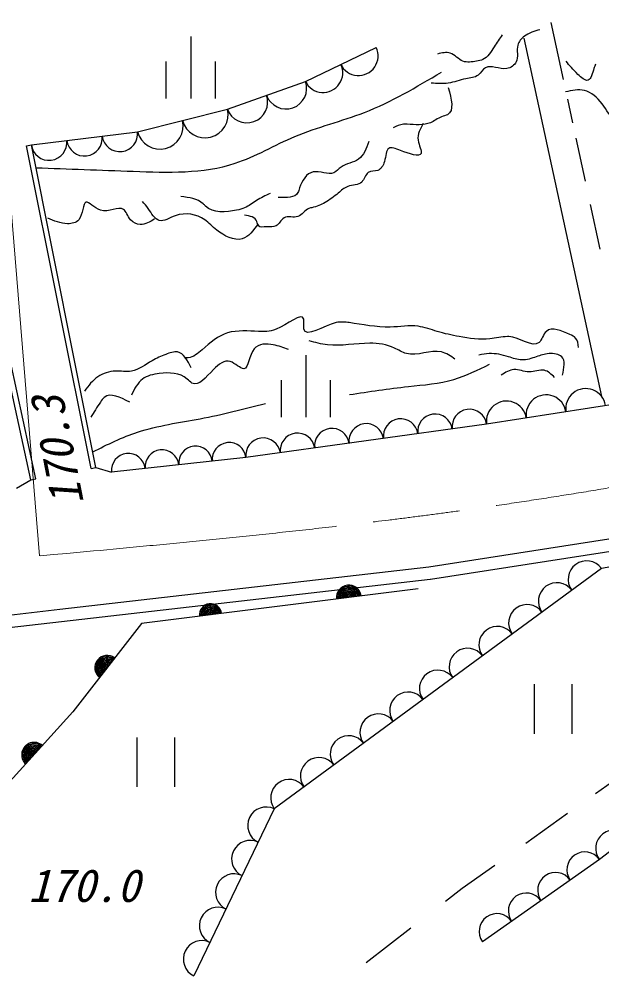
# Model space of a CAD drawing. Units: millimetres, scale not verified. Extents: x 40000 to 680000, y 20000 to 380000.
# Drawn here: x 511289 to 534786, y 234094 to 272686 of the extents above; entities that cross this region are included whole.
import ezdxf
from ezdxf.enums import TextEntityAlignment as Align

# ---------------------------------------------------------------- set-up
doc = ezdxf.new("R2010")
doc.units = ezdxf.units.MM
doc.header["$LTSCALE"] = 1000
doc.linetypes.add('CHAIN', pattern=[18.5, 12, -1.5, 3.5, -1.5])
for name, color, linetype, lineweight in [('M-BGD', 7, 'Continuous', 25), ('M-BMK', 2, 'CHAIN', 13), ('M-STR-HTXT', 7, 'Continuous', 13)]:
    doc.layers.add(name, color=color, linetype=linetype, lineweight=lineweight)
doc.styles.add('ＭＳ ゴシック', font='')
doc.styles.get('ＭＳ ゴシック').set_extended_font_data('MS Gothic')

msp = doc.modelspace()

# ---------------------------------------------------------------- linework, layer by layer
at = {"layer": 'M-BGD'}
for p, q in [((533237, 270246), (532739, 272547)), ((518207, 271981), (518207, 269481)), ((534780, 257462), (531654, 271920)), ((522835, 270176), (525686, 271544)), ((517207, 270981), (517207, 269481)), ((519207, 269481), (519207, 270981)), ((519689, 269058), (522835, 270176)), ((533612, 268507), (533408, 269454)), ((516063, 268146), (519689, 269058)), ((511783, 267620), (516063, 268146)), ((534123, 266145), (533747, 267887)), ((511586, 267581), (511783, 267620)), ((514192, 254555), (511586, 267581)), ((514388, 254594), (511783, 267620)), ((511766, 254100), (508861, 267377)), ((511962, 254142), (509056, 267420)), ((534715, 263407), (534325, 265210)), ((522850, 259126), (522850, 256626)), ((521850, 258126), (521850, 256626)), ((523850, 256626), (523850, 258126)), ((538131, 257600), (530140, 256345)), ((530140, 256345), (520435, 254998)), ((520435, 254998), (515015, 254416)), ((514192, 254555), (514388, 254594)), ((514388, 254594), (515015, 254416)), ((511186, 253765), (511766, 254100)), ((511766, 254100), (511962, 254142)), ((527805, 250590), (539505, 252418)), ((527882, 250096), (539590, 251925)), ((542045, 251856), (534771, 250531)), ((512934, 248890), (527805, 250590)), ((534771, 250531), (521576, 240832)), ((512992, 248394), (527862, 250093)), ((527375, 249712), (516219, 248303)), ((505484, 248012), (512934, 248890)), ((505537, 247515), (512992, 248394)), ((516219, 248303), (513458, 244738)), ((532076, 243863), (532076, 245863)), ((533576, 245863), (533576, 243863)), ((513458, 244738), (510324, 241287)), ((541744, 244183), (534689, 238788)), ((516047, 241715), (516047, 243715)), ((517547, 243715), (517547, 241715)), ((536647, 242943), (534525, 241433)), ((521576, 240832), (518334, 234094)), ((533406, 240638), (531716, 239435)), ((530466, 238546), (529158, 237615)), ((534689, 238788), (529968, 235468)), ((529158, 237615), (528480, 237092)), ((527087, 236014), (525277, 234614))]:
    msp.add_line(p, q, dxfattribs=at)
for centre, radius, start, end in [((524973, 271202), 790, 205.641, 25.641), ((523548, 270518), 790, 205.641, 25.641), ((522049, 269896), 835, 199.5486, 19.5485), ((520475, 269338), 835, 199.5486, 19.5485), ((518782, 268830), 935, 194.121, 14.121), ((516969, 268374), 935, 194.121, 14.121), ((513923, 267883), 719, 187.008, 7.008), ((515349, 268059), 719, 187.008, 7.008), ((512496, 267708), 719, 187.008, 7.008), ((532537, 256721), 809, 8.9275, 188.9275), ((534136, 256973), 809, 8.9275, 188.9275), ((530939, 256470), 809, 8.9275, 188.9275), ((528060, 256056), 700, 7.9022, 187.9022), ((529447, 256249), 700, 7.9022, 187.9022), ((525287, 255671), 700, 7.9022, 187.9022), ((526674, 255864), 700, 7.9022, 187.9022), ((522514, 255286), 700, 7.9022, 187.9022), ((523901, 255479), 700, 7.9022, 187.9022), ((519757, 254925), 681, 6.1269, 186.1269), ((521128, 255094), 700, 7.9022, 187.9022), ((515693, 254489), 681, 6.1269, 186.1269), ((517048, 254634), 681, 6.1269, 186.1269), ((518402, 254780), 681, 6.1269, 186.1269), ((534171, 250090), 744, 36.3175, 216.3175), ((524586, 249360), 500, 7.1977, 187.1977), ((524586, 249360), 500, 7.1977, 187.1977), ((524586, 249360), 450, 7.1977, 187.1977), ((524586, 249360), 400, 7.1977, 187.1977), ((524586, 249360), 350, 7.1977, 187.1977), ((532972, 249208), 744, 36.3175, 216.3175), ((524586, 249360), 300, 7.1977, 187.1977), ((524586, 249360), 250, 7.1977, 187.1977), ((524586, 249360), 200, 7.1977, 187.1977), ((524586, 249360), 150, 7.1977, 187.1977), ((524586, 249360), 100, 7.1977, 187.1977), ((524586, 249360), 50, 7.1977, 187.1977), ((519008, 248656), 450, 7.1977, 187.1977), ((519008, 248656), 400, 7.1977, 187.1977), ((519008, 248656), 350, 7.1977, 187.1977), ((519008, 248656), 300, 7.1977, 187.1977), ((531772, 248327), 744, 36.3175, 216.3175), ((519008, 248656), 250, 7.1977, 187.1977), ((519008, 248656), 200, 7.1977, 187.1977), ((519008, 248656), 150, 7.1977, 187.1977), ((519008, 248656), 100, 7.1977, 187.1977), ((519008, 248656), 50, 7.1977, 187.1977), ((530573, 247445), 744, 36.3175, 216.3175), ((514838, 246521), 500, 52.2532, 232.2532), ((514838, 246521), 500, 52.2532, 232.2532), ((529373, 246563), 744, 36.3175, 216.3175), ((514838, 246521), 450, 52.2532, 232.2532), ((514838, 246521), 400, 52.2532, 232.2532), ((514838, 246521), 350, 52.2532, 232.2532), ((514838, 246521), 300, 52.2532, 232.2532), ((514838, 246521), 250, 52.2532, 232.2532), ((514838, 246521), 200, 52.2532, 232.2532), ((514838, 246521), 150, 52.2532, 232.2532), ((514838, 246521), 100, 52.2532, 232.2532), ((514838, 246521), 50, 52.2532, 232.2532), ((528174, 245682), 744, 36.3175, 216.3175), ((526974, 244800), 744, 36.3175, 216.3175), ((525775, 243918), 744, 36.3175, 216.3175), ((524575, 243037), 744, 36.3175, 216.3175), ((511891, 243013), 500, 47.7501, 227.7501), ((511891, 243013), 500, 47.7501, 227.7501), ((511891, 243013), 450, 47.7501, 227.7501), ((511891, 243013), 400, 47.7501, 227.7501), ((511891, 243013), 350, 47.7501, 227.7501), ((511891, 243013), 300, 47.7501, 227.7501), ((511891, 243013), 250, 47.7501, 227.7501), ((511891, 243013), 200, 47.7501, 227.7501), ((511891, 243013), 150, 47.7501, 227.7501), ((511891, 243013), 100, 47.7501, 227.7501), ((511891, 243013), 50, 47.7501, 227.7501), ((523376, 242155), 744, 36.3175, 216.3175), ((522176, 241273), 744, 36.3175, 216.3175), ((521252, 240158), 748, 64.3045, 244.3045), ((535277, 239237), 740, 37.4054, 217.4054), ((520604, 238811), 748, 64.3045, 244.3045), ((534099, 238373), 721, 35.1186, 215.1186), ((519955, 237463), 748, 64.3045, 244.3045), ((532919, 237543), 721, 35.1186, 215.1186), ((531738, 236713), 721, 35.1186, 215.1186), ((519307, 236115), 748, 64.3045, 244.3045), ((530558, 235883), 721, 35.1186, 215.1186), ((518658, 234768), 748, 64.3045, 244.3045)]:
    msp.add_arc(centre, radius, start, end, dxfattribs=at)
for points, knots in [([(532282, 272259), (532063, 272195), (531845, 272131), (531661, 271993), (531541, 271903), (531435, 271781), (531395, 271639), (531335, 271421), (531431, 271157), (531336, 270959), (531272, 270824), (531117, 270720), (530952, 270694), (530650, 270645), (530314, 270856), (530096, 270723), (529989, 270658), (529910, 270512), (529800, 270428), (529662, 270322), (529475, 270313), (529298, 270280), (529051, 270233), (528826, 270139), (528589, 270103), (528369, 270069), (528139, 270086), (527910, 270103)], [0, 0, 0, 0, 1, 1, 1, 2, 2, 2, 3, 3, 3, 4, 4, 4, 5, 5, 5, 6, 6, 6, 7, 7, 7, 8, 8, 8, 9, 9, 9, 9]), ([(530760, 272050), (530653, 271895), (530545, 271739), (530439, 271568), (530313, 271367), (530189, 271143), (529989, 271054), (529911, 271019), (529822, 271005), (529732, 270990), (529545, 270959), (529351, 270926), (529185, 270990), (529002, 271061), (528853, 271251), (528671, 271311), (528516, 271363), (528336, 271321), (528157, 271279)], [0, 0, 0, 0, 1, 1, 1, 2, 2, 2, 3, 3, 3, 4, 4, 4, 5, 5, 5, 6, 6, 6, 6]), ([(534527, 270871), (534507, 270815), (534488, 270758), (534468, 270694), (534412, 270510), (534355, 270258), (534231, 270221), (534120, 270187), (533954, 270328), (533818, 270457), (533615, 270651), (533480, 270820), (533345, 270989)], [0, 0, 0, 0, 1, 1, 1, 2, 2, 2, 3, 3, 3, 4, 4, 4, 4]), ([(511968, 266693), (513265, 266644), (514562, 266595), (515888, 266547), (517281, 266497), (518706, 266448), (519994, 266871), (520822, 267143), (521593, 267609), (522408, 267952), (523325, 268337), (524298, 268567), (525218, 268925), (526300, 269346), (527308, 269946), (528316, 270546)], [0, 0, 0, 0, 1, 1, 1, 2, 2, 2, 3, 3, 3, 4, 4, 4, 5, 5, 5, 5]), ([(528589, 269925), (528718, 269458), (528847, 268991), (528559, 268832), (528493, 268796), (528404, 268776), (528323, 268744), (528162, 268680), (528029, 268571), (527880, 268507), (527598, 268388), (527255, 268432), (526935, 268448), (526885, 268451), (526835, 268453), (526787, 268448), (526643, 268435), (526508, 268368), (526373, 268301)], [0, 0, 0, 0, 1, 1, 1, 2, 2, 2, 3, 3, 3, 4, 4, 4, 5, 5, 5, 6, 6, 6, 6]), ([(537097, 269305), (536995, 268985), (536894, 268666), (536654, 268537), (536524, 268467), (536353, 268454), (536181, 268448), (535881, 268439), (535575, 268456), (535354, 268596), (535122, 268743), (534983, 269026), (534793, 269276), (534602, 269526), (534359, 269742), (534084, 269807), (533844, 269864), (533580, 269806), (533316, 269748)], [0, 0, 0, 0, 1, 1, 1, 2, 2, 2, 3, 3, 3, 4, 4, 4, 5, 5, 5, 6, 6, 6, 6]), ([(527585, 268478), (527462, 268268), (527340, 268059), (527378, 267798), (527407, 267599), (527531, 267369), (527496, 267267), (527443, 267110), (527018, 267252), (526669, 267385), (526468, 267461), (526292, 267534), (526196, 267474), (526084, 267403), (526079, 267151), (526019, 266942), (525971, 266777), (525888, 266639), (525753, 266587), (525633, 266542), (525471, 266564), (525369, 266499), (525248, 266421), (525209, 266219), (525103, 266115), (524970, 265983), (524730, 266005), (524542, 265937), (524393, 265884), (524277, 265775), (524158, 265671), (523990, 265527), (523816, 265394), (523626, 265287), (523460, 265194), (523282, 265121), (523094, 265081), (523054, 265072), (523014, 265065), (522976, 265051), (522807, 264988), (522700, 264786), (522533, 264726), (522362, 264665), (522128, 264755), (521972, 264667), (521844, 264596), (521768, 264407), (521647, 264342), (521545, 264288), (521413, 264320), (521263, 264313), (521135, 264306), (520995, 264271), (520938, 264342), (520905, 264383), (520900, 264459), (520879, 264519), (520813, 264703), (520595, 264744), (520376, 264785)], [0, 0, 0, 0, 1, 1, 1, 2, 2, 2, 3, 3, 3, 4, 4, 4, 5, 5, 5, 6, 6, 6, 7, 7, 7, 8, 8, 8, 9, 9, 9, 10, 10, 10, 11, 11, 11, 12, 12, 12, 13, 13, 13, 14, 14, 14, 15, 15, 15, 16, 16, 16, 17, 17, 17, 18, 18, 18, 19, 19, 19, 20, 20, 20, 20]), ([(525393, 267744), (525289, 267465), (525185, 267185), (524975, 267037), (524777, 266896), (524484, 266873), (524268, 266716), (524167, 266641), (524082, 266537), (523979, 266491), (523743, 266384), (523407, 266575), (523143, 266523), (522877, 266470), (522684, 266169), (522597, 265880), (522576, 265810), (522561, 265742), (522533, 265687), (522417, 265466), (522073, 265480), (521729, 265494)], [0, 0, 0, 0, 1, 1, 1, 2, 2, 2, 3, 3, 3, 4, 4, 4, 5, 5, 5, 6, 6, 6, 7, 7, 7, 7]), ([(521408, 265655), (521223, 265565), (521038, 265475), (520862, 265366), (520702, 265266), (520549, 265150), (520380, 265077), (520279, 265033), (520172, 265004), (520058, 264980), (519631, 264889), (519111, 264855), (518805, 265141), (518772, 265172), (518741, 265206), (518709, 265237), (518481, 265452), (518145, 265489), (517809, 265526)], [0, 0, 0, 0, 1, 1, 1, 2, 2, 2, 3, 3, 3, 4, 4, 4, 5, 5, 5, 6, 6, 6, 6]), ([(516748, 264627), (516559, 264509), (516370, 264391), (516170, 264402), (516030, 264409), (515885, 264478), (515784, 264594), (515665, 264732), (515606, 264935), (515495, 265012), (515290, 265154), (514905, 264869), (514563, 264980), (514320, 265059), (514098, 265337), (513984, 265301), (513853, 265261), (513865, 264803), (513695, 264594), (513589, 264464), (513411, 264432), (513245, 264434), (512955, 264438), (512698, 264548), (512442, 264659)], [0, 0, 0, 0, 1, 1, 1, 2, 2, 2, 3, 3, 3, 4, 4, 4, 5, 5, 5, 6, 6, 6, 7, 7, 7, 8, 8, 8, 8]), ([(520926, 264434), (520733, 264166), (520541, 263897), (520283, 263823), (519967, 263732), (519554, 263934), (519255, 264177), (519080, 264319), (518944, 264476), (518773, 264594), (518451, 264817), (518003, 264904), (517584, 264755), (517349, 264672), (517123, 264515), (516941, 264562), (516762, 264609), (516626, 264852), (516491, 265044), (516416, 265151), (516341, 265242), (516266, 265334)], [0, 0, 0, 0, 1, 1, 1, 2, 2, 2, 3, 3, 3, 4, 4, 4, 5, 5, 5, 6, 6, 6, 7, 7, 7, 7]), ([(533847, 259438), (533829, 259583), (533810, 259729), (533729, 259822), (533673, 259887), (533587, 259927), (533493, 259970), (533172, 260115), (532764, 260289), (532548, 260088), (532426, 259976), (532365, 259746), (532252, 259645), (531991, 259410), (531456, 259865), (531041, 259881), (531021, 259882), (531001, 259882), (530982, 259881), (530745, 259874), (530510, 259817), (530273, 259793), (529860, 259750), (529442, 259807), (529032, 259881), (528733, 259936), (528438, 260000), (528146, 260088), (527891, 260165), (527637, 260260), (527378, 260295), (527012, 260345), (526635, 260275), (526255, 260265), (525693, 260251), (525126, 260366), (524601, 260443), (524433, 260467), (524270, 260487), (524069, 260443), (523569, 260331), (522837, 259813), (522769, 260177), (522748, 260290), (522791, 260489), (522769, 260590), (522706, 260884), (522096, 260362), (521647, 260177), (521378, 260066), (521167, 260075), (520938, 260088), (520539, 260111), (520084, 260148), (519697, 260029), (519312, 259910), (518994, 259637), (518663, 259350), (518490, 259199), (518313, 259045), (518102, 259025), (518054, 259020), (518004, 259022), (517954, 259025)], [0, 0, 0, 0, 1, 1, 1, 2, 2, 2, 3, 3, 3, 4, 4, 4, 5, 5, 5, 6, 6, 6, 7, 7, 7, 8, 8, 8, 9, 9, 9, 10, 10, 10, 11, 11, 11, 12, 12, 12, 13, 13, 13, 14, 14, 14, 15, 15, 15, 16, 16, 16, 17, 17, 17, 18, 18, 18, 19, 19, 19, 20, 20, 20, 21, 21, 21, 21]), ([(522147, 259356), (521953, 259431), (521760, 259506), (521537, 259549), (521262, 259601), (520943, 259605), (520765, 259388), (520561, 259139), (520542, 258599), (520348, 258585), (520215, 258575), (520000, 258811), (519801, 258874), (519561, 258950), (519345, 258774), (519126, 258553), (518826, 258249), (518521, 257859), (518259, 258006), (518194, 258042), (518133, 258110), (518066, 258167), (517760, 258426), (517343, 258443), (516941, 258392), (516692, 258361), (516448, 258303), (516266, 258167), (516066, 258017), (515941, 257771), (515816, 257524)], [0, 0, 0, 0, 1, 1, 1, 2, 2, 2, 3, 3, 3, 4, 4, 4, 5, 5, 5, 6, 6, 6, 7, 7, 7, 8, 8, 8, 9, 9, 9, 10, 10, 10, 10]), ([(528864, 258970), (528687, 259092), (528511, 259214), (528318, 259260), (527875, 259365), (527345, 259075), (526904, 259195), (526738, 259241), (526584, 259344), (526421, 259420), (526111, 259566), (525767, 259613), (525425, 259613), (524850, 259614), (524281, 259485), (523722, 259549), (523474, 259577), (523228, 259643), (522983, 259710)], [0, 0, 0, 0, 1, 1, 1, 2, 2, 2, 3, 3, 3, 4, 4, 4, 5, 5, 5, 6, 6, 6, 6]), ([(518226, 258617), (518077, 258916), (517927, 259215), (517680, 259260), (517536, 259286), (517359, 259225), (517198, 259163), (517000, 259087), (516826, 259008), (516652, 258906), (516383, 258749), (516114, 258538), (515816, 258488), (515611, 258454), (515392, 258497), (515173, 258488), (514921, 258479), (514670, 258401), (514466, 258263), (514248, 258116), (514084, 257901), (513920, 257685)], [0, 0, 0, 0, 1, 1, 1, 2, 2, 2, 3, 3, 3, 4, 4, 4, 5, 5, 5, 6, 6, 6, 7, 7, 7, 7]), ([(533202, 258328), (533262, 258622), (533322, 258917), (533170, 259067), (533062, 259174), (532844, 259208), (532656, 259195), (532468, 259183), (532309, 259126), (532142, 259067), (531955, 259001), (531757, 258934), (531563, 258938), (531380, 258942), (531200, 259009), (531017, 259067), (530763, 259147), (530504, 259208), (530246, 259195), (530106, 259188), (529967, 259160), (529828, 259131)], [0, 0, 0, 0, 1, 1, 1, 2, 2, 2, 3, 3, 3, 4, 4, 4, 5, 5, 5, 6, 6, 6, 7, 7, 7, 7]), ([(524605, 257541), (525394, 257660), (526183, 257779), (526983, 257866), (527603, 257933), (528229, 257981), (528820, 258154), (529317, 258299), (529789, 258533), (530261, 258766)], [0, 0, 0, 0, 1, 1, 1, 2, 2, 2, 3, 3, 3, 3]), ([(532881, 258231), (532749, 258360), (532617, 258489), (532463, 258521), (532278, 258559), (532062, 258455), (531853, 258456), (531642, 258457), (531437, 258564), (531242, 258553), (531065, 258542), (530897, 258435), (530728, 258328)], [0, 0, 0, 0, 1, 1, 1, 2, 2, 2, 3, 3, 3, 4, 4, 4, 4]), ([(515752, 257235), (515362, 257434), (514973, 257632), (514724, 257428), (514664, 257379), (514612, 257307), (514563, 257235), (514421, 257029), (514299, 256827), (514177, 256624)], [0, 0, 0, 0, 1, 1, 1, 2, 2, 2, 3, 3, 3, 3]), ([(514260, 255235), (514853, 255529), (515446, 255824), (516068, 256028), (516880, 256295), (517742, 256408), (518590, 256569), (519477, 256737), (520348, 256959), (521219, 257181)], [0, 0, 0, 0, 1, 1, 1, 2, 2, 2, 3, 3, 3, 3])]:
    msp.add_open_spline(points, degree=3, knots=knots, dxfattribs=at)
at = {"layer": 'M-BMK'}
msp.add_line((498878, 249730), (512140, 251035), dxfattribs=at)
msp.add_open_spline([(512140, 251035), (517854, 251562), (523568, 252090), (529247, 252881), (533521, 253476), (537776, 254220), (542018, 255029), (546420, 255869), (550809, 256780), (555147, 257894), (558842, 258842), (562499, 259938), (566128, 261117), (567968, 261714), (569800, 262332), (571633, 262951)], degree=3, knots=[0, 0, 0, 0, 1, 1, 1, 2, 2, 2, 3, 3, 3, 4, 4, 4, 5, 5, 5, 5], dxfattribs=at)
at = {"layer": 'M-STR-HTXT'}
msp.add_line((512106, 251031), (509522, 282609), dxfattribs=at)

# ---------------------------------------------------------------- texts
at = {"layer": 'M-BGD', "style": 'ＭＳ ゴシック', "oblique": 15}
msp.add_text('170.3', height=1320, rotation=101.07, dxfattribs=at).set_placement((514292, 253256), align=Align.BOTTOM_LEFT)
msp.add_text('170.0', height=1320, dxfattribs=at).set_placement((511655, 236680), align=Align.BOTTOM_LEFT)

doc.saveas('drawing.dxf')
